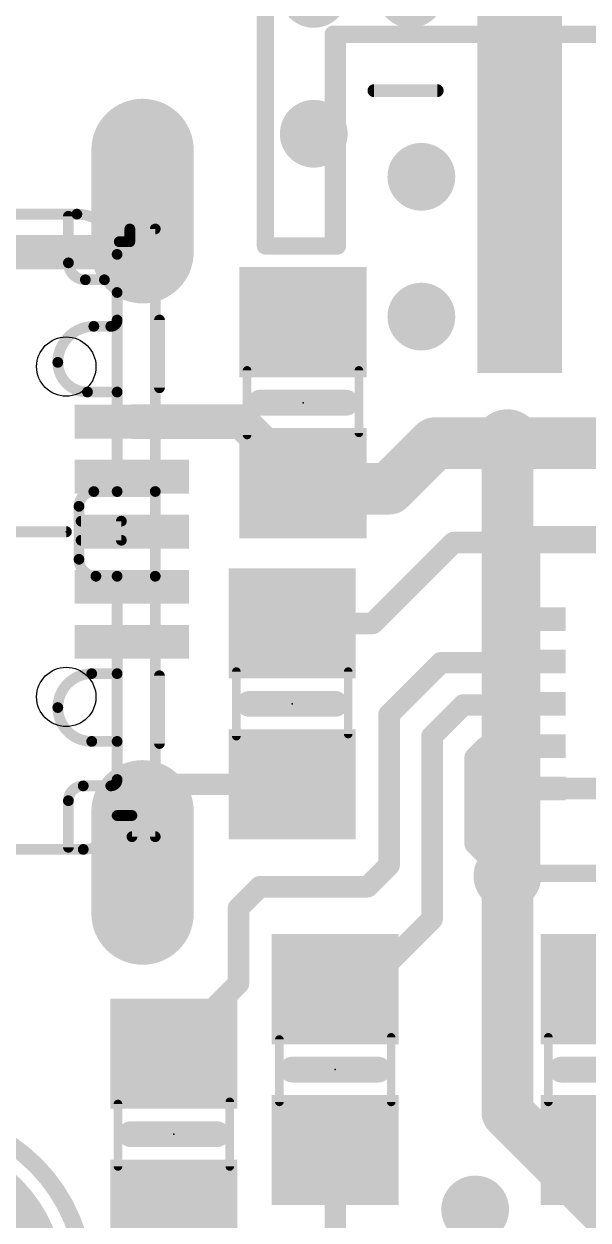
# Model space of a CAD drawing. Extents: x -9.8 to 49.9, y -7.2 to 30.7.
# Drawn here: x 3.82 to 10.48, y 3.3 to 17.43 of the extents above; entities that cross this region are included whole.
import ezdxf

# ---------------------------------------------------------------- set-up
doc = ezdxf.new("R2010")
doc.units = 0
for name, color, linetype in [('1', 12, 'CONTINUOUS'), ('16', 132, 'CONTINUOUS'), ('17', 110, 'CONTINUOUS'), ('18', 110, 'CONTINUOUS'), ('20', 53, 'CONTINUOUS'), ('21', 40, 'CONTINUOUS'), ('23', 53, 'CONTINUOUS'), ('47', 253, 'CONTINUOUS'), ('51', 253, 'CONTINUOUS')]:
    doc.layers.add(name, color=color, linetype=linetype)

# ---------------------------------------------------------------- blocks, each defined once
blk = doc.blocks.new('RECT')
blk.add_solid([(-0.5, -0.5), (0.5, -0.5), (-0.5, 0.5), (0.5, 0.5)])
blk = doc.blocks.new('OFFSETP100')
at = {"const_width": 1}
blk.add_lwpolyline([(0, 0), (1, 0)], dxfattribs=at)
at = {"const_width": 0.5}
for points in [[(0, 0.25, 1), (0, -0.25)], [(1, -0.25, 1), (1, 0.25)]]:
    blk.add_lwpolyline(points, format="xyb", dxfattribs=at)
blk = doc.blocks.new('ROUNDP')
at = {"const_width": 0.5}
blk.add_lwpolyline([(0, -0.25, 1), (0, 0.25, 1), (0, -0.25)], format="xyb", dxfattribs=at)
blk = doc.blocks.new('ROUNDV')
at = {"const_width": 0.5}
blk.add_lwpolyline([(0, -0.25, 1), (0, 0.25, 1), (0, -0.25)], format="xyb", dxfattribs=at)

msp = doc.modelspace()

# ---------------------------------------------------------------- linework, layer by layer
at = {"layer": '1'}
for points, const_width in [([(5.218, 14.73), (2.845, 14.73)], 0.4064), ([(5.093, 12.73), (6.386, 12.73)], 0.4064), ([(6.386, 12.73), (7.112, 12.004)], 0.4064), ([(8.128, 11.938), (8.666, 12.476)], 0.6096), ([(8.666, 12.476), (9.525, 12.476)], 0.6096), ([(9.525, 12.476), (10.892, 12.476)], 0.6096), ([(7.178, 11.938), (7.112, 12.004)], 0.6096), ([(8.128, 11.938), (7.178, 11.938)], 0.6096), ([(7.935, 10.348), (8.89, 11.303)], 0.254), ([(8.89, 11.303), (10.8164, 11.303)], 0.254), ([(6.985, 10.348), (7.935, 10.348)], 0.254), ([(8.7422, 9.8852), (8.128, 9.271)], 0.254), ([(8.7422, 9.8852), (9.8332, 9.8852)], 0.254), ([(9.8332, 9.8852), (9.846, 9.898)], 0.254), ([(9.0042, 9.3852), (8.636, 9.017)], 0.254), ([(9.0042, 9.3852), (9.8332, 9.3852)], 0.254), ([(9.8332, 9.3852), (9.846, 9.398)], 0.254), ([(8.128, 9.271), (8.128, 7.493)], 0.254), ([(8.636, 9.017), (8.636, 6.858)], 0.254), ([(9.2662, 8.8852), (9.144, 8.763)], 0.254), ([(9.2662, 8.8852), (9.8332, 8.8852)], 0.254), ([(9.8332, 8.8852), (9.846, 8.898)], 0.254), ([(9.144, 8.763), (9.144, 7.747)], 0.254), ([(5.536, 8.448), (5.218, 8.13)], 0.254), ([(6.985, 8.448), (5.536, 8.448)], 0.254), ([(9.846, 8.398), (11.573, 8.398)], 0.254), ([(4.909, 7.83), (5.334, 8.255)], 0.4064), ([(5.334, 8.255), (5.218, 8.255)], 0.254), ([(5.218, 8.255), (5.218, 8.13)], 0.254), ([(9.144, 7.747), (9.525, 7.366)], 0.254), ([(8.128, 7.493), (7.874, 7.239)], 0.254), ([(6.604, 7.239), (6.35, 6.985)], 0.254), ([(7.874, 7.239), (6.604, 7.239)], 0.254), ([(6.35, 6.985), (6.35, 6.096)], 0.254), ([(8.636, 6.858), (8.001, 6.223)], 0.254), ([(6.35, 6.096), (5.588, 5.334)], 0.254), ([(7.686, 6.223), (7.493, 6.03)], 0.254), ([(8.001, 6.223), (7.686, 6.223)], 0.254), ([(5.588, 5.334), (5.588, 5.268)], 0.254), ([(7.493, 3.048), (7.493, 4.13)], 0.254), ([(5.588, 3.368), (5.588, 1.558)], 0.254)]:
    msp.add_lwpolyline(points, dxfattribs=dict(at, const_width=const_width))
for points, const_width in [([(5.218, 14.6284, 1), (5.218, 14.8316)], 0.2032), ([(5.093, 12.8316, 1), (5.093, 12.6284)], 0.2032), ([(6.4578, 12.8018, 1), (6.3142, 12.6582)], 0.2032), ([(6.386, 12.6284, 1), (6.386, 12.8316)], 0.2032), ([(8.666, 12.6284, 1), (8.666, 12.3236)], 0.3048), ([(8.7738, 12.3682, 1), (8.5582, 12.5838)], 0.3048), ([(9.525, 12.6284, 1), (9.525, 12.3236)], 0.3048), ([(9.525, 12.3236, 1), (9.525, 12.6284)], 0.3048), ([(7.2198, 12.1118, 1), (7.0042, 11.8962)], 0.3048), ([(7.178, 12.0904, 1), (7.178, 11.7856)], 0.3048), ([(7.0702, 11.8302, 1), (7.2858, 12.0458)], 0.3048), ([(7.0402, 11.9322, 1), (7.1838, 12.0758)], 0.2032), ([(8.0202, 12.0458, 1), (8.2358, 11.8302)], 0.3048), ([(8.128, 11.7856, 1), (8.128, 12.0904)], 0.3048), ([(8.89, 11.3665, 1), (8.89, 11.2395)], 0.127), ([(8.9349, 11.2581, 1), (8.8451, 11.3479)], 0.127), ([(6.985, 10.4115, 1), (6.985, 10.2845)], 0.127), ([(7.8901, 10.3929, 1), (7.9799, 10.3031)], 0.127), ([(7.935, 10.2845, 1), (7.935, 10.4115)], 0.127), ([(8.7422, 9.9487, 1), (8.7422, 9.8217)], 0.127), ([(8.7871, 9.8403, 1), (8.6973, 9.9301)], 0.127), ([(9.7883, 9.9301, 1), (9.8781, 9.8403)], 0.127), ([(9.8909, 9.8531, 1), (9.8011, 9.9429)], 0.127), ([(9.8332, 9.8217, 1), (9.8332, 9.9487)], 0.127), ([(9.0042, 9.4487, 1), (9.0042, 9.3217)], 0.127), ([(9.0491, 9.3403, 1), (8.9593, 9.4301)], 0.127), ([(9.7883, 9.4301, 1), (9.8781, 9.3403)], 0.127), ([(9.8909, 9.3531, 1), (9.8011, 9.4429)], 0.127), ([(9.8332, 9.3217, 1), (9.8332, 9.4487)], 0.127), ([(8.1915, 9.271, 1), (8.0645, 9.271)], 0.127), ([(8.0831, 9.3159, 1), (8.1729, 9.2261)], 0.127), ([(8.6995, 9.017, 1), (8.5725, 9.017)], 0.127), ([(8.5911, 9.0619, 1), (8.6809, 8.9721)], 0.127), ([(9.2662, 8.9487, 1), (9.2662, 8.8217)], 0.127), ([(9.3111, 8.8403, 1), (9.2213, 8.9301)], 0.127), ([(9.7883, 8.9301, 1), (9.8781, 8.8403)], 0.127), ([(9.8909, 8.8531, 1), (9.8011, 8.9429)], 0.127), ([(9.8332, 8.8217, 1), (9.8332, 8.9487)], 0.127), ([(9.2075, 8.763, 1), (9.0805, 8.763)], 0.127), ([(9.0991, 8.8079, 1), (9.1889, 8.7181)], 0.127), ([(5.536, 8.5115, 1), (5.536, 8.3845)], 0.127), ([(5.5809, 8.4031, 1), (5.4911, 8.4929)], 0.127), ([(6.985, 8.3845, 1), (6.985, 8.5115)], 0.127), ([(9.846, 8.4615, 1), (9.846, 8.3345)], 0.127), ([(5.218, 8.3185, 1), (5.218, 8.1915)], 0.127), ([(5.2815, 8.255, 1), (5.1545, 8.255)], 0.127), ([(5.4058, 8.1832, 1), (5.2622, 8.3268)], 0.2032), ([(5.334, 8.1915, 1), (5.334, 8.3185)], 0.127), ([(5.1731, 8.1749, 1), (5.2629, 8.0851)], 0.127), ([(5.1545, 8.13, 1), (5.2815, 8.13)], 0.127), ([(4.8372, 7.9018, 1), (4.9808, 7.7582)], 0.2032), ([(9.1889, 7.7919, 1), (9.0991, 7.7021)], 0.127), ([(9.0805, 7.747, 1), (9.2075, 7.747)], 0.127), ([(8.0645, 7.493, 1), (8.1915, 7.493)], 0.127), ([(8.1729, 7.4481, 1), (8.0831, 7.5379)], 0.127), ([(6.604, 7.3025, 1), (6.604, 7.1755)], 0.127), ([(6.6489, 7.1941, 1), (6.5591, 7.2839)], 0.127), ([(7.8291, 7.2839, 1), (7.9189, 7.1941)], 0.127), ([(7.874, 7.1755, 1), (7.874, 7.3025)], 0.127), ([(9.4801, 7.3211, 1), (9.5699, 7.4109)], 0.127), ([(6.4135, 6.985, 1), (6.2865, 6.985)], 0.127), ([(6.3051, 7.0299, 1), (6.3949, 6.9401)], 0.127), ([(8.5725, 6.858, 1), (8.6995, 6.858)], 0.127), ([(8.6809, 6.8131, 1), (8.5911, 6.9029)], 0.127), ([(6.3949, 6.0511, 1), (6.3051, 6.1409)], 0.127), ([(7.686, 6.2865, 1), (7.686, 6.1595)], 0.127), ([(7.7309, 6.1781, 1), (7.6411, 6.2679)], 0.127), ([(7.9561, 6.2679, 1), (8.0459, 6.1781)], 0.127), ([(8.001, 6.1595, 1), (8.001, 6.2865)], 0.127), ([(6.2865, 6.096, 1), (6.4135, 6.096)], 0.127), ([(7.4481, 6.0749, 1), (7.5379, 5.9851)], 0.127), ([(5.6515, 5.334, 1), (5.5245, 5.334)], 0.127), ([(5.5431, 5.3789, 1), (5.6329, 5.2891)], 0.127), ([(5.5245, 5.268, 1), (5.6515, 5.268)], 0.127), ([(7.5565, 4.13, 1), (7.4295, 4.13)], 0.127), ([(5.6515, 3.368, 1), (5.5245, 3.368)], 0.127)]:
    msp.add_lwpolyline(points, format="xyb", dxfattribs=dict(at, const_width=const_width))
at = {"layer": '16', "const_width": 0.6096}
for points in [[(9.525, 7.366), (9.525, 12.476)], [(9.525, 7.366), (9.525, 4.572)], [(9.525, 4.572), (11.684, 2.413)]]:
    msp.add_lwpolyline(points, dxfattribs=at)
at = {"layer": '16', "const_width": 0.3048}
for points in [[(9.6774, 12.476, 1), (9.3726, 12.476)], [(9.6774, 7.366, 1), (9.3726, 7.366)], [(9.3726, 7.366, 1), (9.6774, 7.366)], [(9.6328, 4.6798, 1), (9.4172, 4.4642)], [(9.3726, 4.572, 1), (9.6774, 4.572)]]:
    msp.add_lwpolyline(points, format="xyb", dxfattribs=at)
at = {"layer": '20'}
for centre in [(4.318, 13.38), (4.318, 9.48)]:
    msp.add_circle(centre, 0.35, dxfattribs=at)
at = {"layer": '21'}
for points, const_width in [([(6.668, 14.804), (6.668, 18.804)], 0.2032), ([(8.918, 17.304), (7.518, 17.304)], 0.2032), ([(7.518, 17.304), (7.518, 14.804)], 0.2032), ([(7.9502, 16.6375), (8.6959, 16.6375)], 0.1524), ([(7.518, 14.804), (6.668, 14.804)], 0.2032), ([(5.418, 13.93), (5.418, 13.13)], 0.127), ([(6.604, 12.954), (7.62, 12.954)], 0.3048), ([(9.811, 10.898), (9.811, 11.398)], 0.2032), ([(9.811, 11.398), (10.311, 11.398)], 0.2032), ([(5.418, 9.73), (5.418, 8.93)], 0.127), ([(6.477, 9.398), (7.493, 9.398)], 0.3048), ([(9.811, 7.898), (9.811, 7.398)], 0.2032), ([(9.811, 7.398), (10.311, 7.398)], 0.2032), ([(8.001, 5.08), (6.985, 5.08)], 0.3048), ([(10.16, 5.08), (11.176, 5.08)], 0.3048), ([(6.096, 4.318), (5.08, 4.318)], 0.3048)]:
    msp.add_lwpolyline(points, dxfattribs=dict(at, const_width=const_width))
for points, const_width in [([(7.518, 17.3548, 1), (7.518, 17.2532)], 0.1016), ([(7.5688, 17.304, 1), (7.4672, 17.304)], 0.1016), ([(8.918, 17.2532, 1), (8.918, 17.3548)], 0.1016), ([(7.9502, 16.6756, 1), (7.9502, 16.5994)], 0.0762), ([(8.6959, 16.5994, 1), (8.6959, 16.6756)], 0.0762), ([(6.668, 14.8548, 1), (6.668, 14.7532)], 0.1016), ([(6.6172, 14.804, 1), (6.7188, 14.804)], 0.1016), ([(7.4672, 14.804, 1), (7.5688, 14.804)], 0.1016), ([(7.518, 14.7532, 1), (7.518, 14.8548)], 0.1016), ([(5.4497, 13.93, 1), (5.3863, 13.93)], 0.0635), ([(5.3863, 13.13, 1), (5.4497, 13.13)], 0.0635), ([(6.604, 13.0302, 1), (6.604, 12.8778)], 0.1524), ([(7.62, 12.8778, 1), (7.62, 13.0302)], 0.1524), ([(9.8618, 11.398, 1), (9.7602, 11.398)], 0.1016), ([(9.811, 11.4488, 1), (9.811, 11.3472)], 0.1016), ([(10.311, 11.3472, 1), (10.311, 11.4488)], 0.1016), ([(9.7602, 10.898, 1), (9.8618, 10.898)], 0.1016), ([(5.4497, 9.73, 1), (5.3863, 9.73)], 0.0635), ([(6.477, 9.4742, 1), (6.477, 9.3218)], 0.1524), ([(7.493, 9.3218, 1), (7.493, 9.4742)], 0.1524), ([(5.3863, 8.93, 1), (5.4497, 8.93)], 0.0635), ([(9.8618, 7.898, 1), (9.7602, 7.898)], 0.1016), ([(9.811, 7.4488, 1), (9.811, 7.3472)], 0.1016), ([(10.311, 7.3472, 1), (10.311, 7.4488)], 0.1016), ([(9.7602, 7.398, 1), (9.8618, 7.398)], 0.1016), ([(6.985, 5.1562, 1), (6.985, 5.0038)], 0.1524), ([(8.001, 5.0038, 1), (8.001, 5.1562)], 0.1524), ([(10.16, 5.1562, 1), (10.16, 5.0038)], 0.1524), ([(2.54, 0.54, 1), (2.54, 4.54, 1), (2.54, 0.54)], 0.2032), ([(5.08, 4.3942, 1), (5.08, 4.2418)], 0.1524), ([(6.096, 4.2418, 1), (6.096, 4.3942)], 0.1524)]:
    msp.add_lwpolyline(points, format="xyb", dxfattribs=dict(at, const_width=const_width))
at = {"layer": '23'}
for p in [(7.112, 12.954), (4.318, 11.43), (6.985, 9.398), (7.493, 5.08), (5.588, 4.318)]:
    msp.add_point(p, dxfattribs=at)
at = {"layer": '47', "const_width": 0.13}
msp.add_lwpolyline([(4.318, 11.43), (-3.982, 11.43)], dxfattribs=at)
at = {"layer": '47', "const_width": 0.065}
msp.add_lwpolyline([(4.318, 11.3975, 1), (4.318, 11.4625)], format="xyb", dxfattribs=at)
at = {"layer": '51'}
for points, const_width in [([(6.668, 14.804), (6.668, 22.304)], 0.2032), ([(13.868, 17.304), (7.468, 17.304)], 0.2032), ([(7.468, 17.304), (7.468, 14.804)], 0.2032), ([(4.443, 15.18), (0.018, 15.18)], 0.127), ([(4.343, 15.155), (4.343, 14.605)], 0.127), ([(5.068, 14.855), (5.068, 15.005)], 0.127), ([(5.068, 15.005), (5.368, 15.005)], 0.127), ([(5.368, 15.005), (5.368, 11.905)], 0.127), ([(4.943, 14.855), (5.068, 14.855)], 0.127), ([(7.468, 14.804), (6.668, 14.804)], 0.2032), ([(4.918, 14.255), (4.918, 14.705)], 0.127), ([(4.543, 14.405), (4.768, 14.405)], 0.127), ([(4.918, 14.255), (4.918, 13.93)], 0.127), ([(4.918, 13.08), (4.918, 13.93)], 0.127), ([(4.843, 13.855), (4.643, 13.855)], 0.127), ([(6.452, 12.573), (6.452, 13.335)], 0.1016), ([(7.772, 12.598), (7.772, 13.335)], 0.1016), ([(4.568, 13.08), (4.918, 13.08)], 0.127), ([(4.918, 11.905), (4.918, 13.08)], 0.127), ([(4.643, 11.905), (4.918, 11.905)], 0.127), ([(4.918, 11.905), (5.368, 11.905)], 0.127), ([(5.368, 11.905), (5.368, 10.905)], 0.127), ([(4.468, 11.105), (4.468, 11.73)], 0.127), ([(4.493, 11.555), (4.968, 11.555)], 0.127), ([(4.968, 11.555), (4.968, 11.33)], 0.127), ([(9.811, 7.398), (9.811, 11.398)], 0.2032), ([(9.811, 11.398), (13.811, 11.398)], 0.2032), ([(4.968, 11.33), (4.493, 11.33)], 0.127), ([(4.918, 10.905), (4.668, 10.905)], 0.127), ([(4.918, 9.755), (4.918, 10.905)], 0.127), ([(5.368, 10.905), (4.918, 10.905)], 0.127), ([(5.368, 10.905), (5.368, 7.83)], 0.127), ([(4.918, 9.755), (4.618, 9.755)], 0.127), ([(4.918, 8.955), (4.918, 9.755)], 0.127), ([(6.325, 9.017), (6.325, 9.779)], 0.1016), ([(7.645, 9.042), (7.645, 9.779)], 0.1016), ([(4.618, 8.955), (4.918, 8.955)], 0.127), ([(4.918, 8.955), (4.918, 8.505)], 0.127), ([(4.843, 8.43), (4.518, 8.43)], 0.127), ([(4.918, 8.08), (4.918, 8.505)], 0.127), ([(4.343, 8.255), (4.343, 7.705)], 0.127), ([(5.093, 8.08), (4.918, 8.08)], 0.127), ([(5.093, 7.83), (5.093, 8.08)], 0.127), ([(5.368, 7.83), (5.093, 7.83)], 0.127), ([(0.018, 7.68), (4.518, 7.68)], 0.127), ([(13.811, 7.398), (9.811, 7.398)], 0.2032), ([(8.153, 5.461), (8.153, 4.699)], 0.1016), ([(10.008, 4.699), (10.008, 5.461)], 0.1016), ([(6.833, 5.436), (6.833, 4.699)], 0.1016), ([(4.928, 4.674), (4.928, 3.937)], 0.1016), ([(6.248, 4.699), (6.248, 3.937)], 0.1016)]:
    msp.add_lwpolyline(points, dxfattribs=dict(at, const_width=const_width))
for points, const_width in [([(7.468, 17.3548, 1), (7.468, 17.2532)], 0.1016), ([(7.5188, 17.304, 1), (7.4172, 17.304)], 0.1016), ([(4.3747, 15.155, 1), (4.3113, 15.155)], 0.0635), ([(4.443, 15.2118, 1), (4.443, 15.1483)], 0.0635), ([(4.918, 14.705, 0.4142), (4.443, 15.18)], 0.127), ([(4.443, 15.1483, 1), (4.443, 15.2118)], 0.0635), ([(5.068, 15.0368, 1), (5.068, 14.9733)], 0.0635), ([(5.0998, 15.005, 1), (5.0363, 15.005)], 0.0635), ([(5.3998, 15.005, 1), (5.3363, 15.005)], 0.0635), ([(5.368, 14.9733, 1), (5.368, 15.0368)], 0.0635), ([(4.943, 14.8868, 1), (4.943, 14.8232)], 0.0635), ([(5.0363, 14.855, 1), (5.0998, 14.855)], 0.0635), ([(5.068, 14.8232, 1), (5.068, 14.8868)], 0.0635), ([(6.668, 14.8548, 1), (6.668, 14.7532)], 0.1016), ([(6.6172, 14.804, 1), (6.7188, 14.804)], 0.1016), ([(7.4172, 14.804, 1), (7.5188, 14.804)], 0.1016), ([(7.468, 14.7532, 1), (7.468, 14.8548)], 0.1016), ([(4.9497, 14.705, 1), (4.8863, 14.705)], 0.0635), ([(4.8863, 14.705, 1), (4.9497, 14.705)], 0.0635), ([(4.343, 14.605, 0.4142), (4.543, 14.405)], 0.127), ([(4.3747, 14.605, 1), (4.3113, 14.605)], 0.0635), ([(4.3113, 14.605, 1), (4.3747, 14.605)], 0.0635), ([(4.543, 14.4368, 1), (4.543, 14.3733)], 0.0635), ([(4.543, 14.3733, 1), (4.543, 14.4368)], 0.0635), ([(4.918, 14.255, 0.4142), (4.768, 14.405)], 0.127), ([(4.768, 14.4368, 1), (4.768, 14.3733)], 0.0635), ([(4.768, 14.3733, 1), (4.768, 14.4368)], 0.0635), ([(4.9497, 14.255, 1), (4.8863, 14.255)], 0.0635), ([(4.8863, 14.255, 1), (4.9497, 14.255)], 0.0635), ([(4.8863, 14.255, 1), (4.9497, 14.255)], 0.0635), ([(4.843, 13.855, 0.4142), (4.918, 13.93)], 0.127), ([(4.9497, 13.93, 1), (4.8863, 13.93)], 0.0635), ([(4.9497, 13.93, 1), (4.8863, 13.93)], 0.0635), ([(4.643, 13.855, 0.4142), (4.218, 13.43)], 0.127), ([(4.643, 13.8868, 1), (4.643, 13.8232)], 0.0635), ([(4.643, 13.8232, 1), (4.643, 13.8868)], 0.0635), ([(4.843, 13.8868, 1), (4.843, 13.8232)], 0.0635), ([(4.843, 13.8232, 1), (4.843, 13.8868)], 0.0635), ([(4.8863, 13.93, 1), (4.9497, 13.93)], 0.0635), ([(4.218, 13.43, 0.4142), (4.568, 13.08)], 0.127), ([(4.2497, 13.43, 1), (4.1863, 13.43)], 0.0635), ([(4.1863, 13.43, 1), (4.2497, 13.43)], 0.0635), ([(6.4774, 13.335, 1), (6.4266, 13.335)], 0.0508), ([(7.7974, 13.335, 1), (7.7466, 13.335)], 0.0508), ([(4.568, 13.1118, 1), (4.568, 13.0482)], 0.0635), ([(4.568, 13.0482, 1), (4.568, 13.1118)], 0.0635), ([(4.9497, 13.08, 1), (4.8863, 13.08)], 0.0635), ([(4.918, 13.0482, 1), (4.918, 13.1118)], 0.0635), ([(4.8863, 13.08, 1), (4.9497, 13.08)], 0.0635), ([(6.4266, 12.573, 1), (6.4774, 12.573)], 0.0508), ([(7.7466, 12.598, 1), (7.7974, 12.598)], 0.0508), ([(4.643, 11.905, 0.4142), (4.468, 11.73)], 0.127), ([(4.643, 11.9368, 1), (4.643, 11.8733)], 0.0635), ([(4.643, 11.8733, 1), (4.643, 11.9368)], 0.0635), ([(4.918, 11.9368, 1), (4.918, 11.8733)], 0.0635), ([(4.8863, 11.905, 1), (4.9497, 11.905)], 0.0635), ([(4.918, 11.8733, 1), (4.918, 11.9368)], 0.0635), ([(5.3998, 11.905, 1), (5.3363, 11.905)], 0.0635), ([(5.3363, 11.905, 1), (5.3998, 11.905)], 0.0635), ([(5.368, 11.8733, 1), (5.368, 11.9368)], 0.0635), ([(4.4997, 11.73, 1), (4.4363, 11.73)], 0.0635), ([(4.4363, 11.73, 1), (4.4997, 11.73)], 0.0635), ([(4.493, 11.5868, 1), (4.493, 11.5232)], 0.0635), ([(4.9997, 11.555, 1), (4.9363, 11.555)], 0.0635), ([(4.968, 11.5232, 1), (4.968, 11.5868)], 0.0635), ([(9.8618, 11.398, 1), (9.7602, 11.398)], 0.1016), ([(9.811, 11.4488, 1), (9.811, 11.3472)], 0.1016), ([(4.493, 11.3618, 1), (4.493, 11.2982)], 0.0635), ([(4.9363, 11.33, 1), (4.9997, 11.33)], 0.0635), ([(4.968, 11.2982, 1), (4.968, 11.3618)], 0.0635), ([(4.468, 11.105, 0.4142), (4.668, 10.905)], 0.127), ([(4.4997, 11.105, 1), (4.4363, 11.105)], 0.0635), ([(4.4363, 11.105, 1), (4.4997, 11.105)], 0.0635), ([(4.668, 10.9368, 1), (4.668, 10.8733)], 0.0635), ([(4.668, 10.8733, 1), (4.668, 10.9368)], 0.0635), ([(4.918, 10.9368, 1), (4.918, 10.8733)], 0.0635), ([(4.9497, 10.905, 1), (4.8863, 10.905)], 0.0635), ([(4.918, 10.8733, 1), (4.918, 10.9368)], 0.0635), ([(5.3998, 10.905, 1), (5.3363, 10.905)], 0.0635), ([(5.3363, 10.905, 1), (5.3998, 10.905)], 0.0635), ([(5.368, 10.8733, 1), (5.368, 10.9368)], 0.0635), ([(4.618, 9.755, 0.4142), (4.218, 9.355)], 0.127), ([(4.618, 9.7868, 1), (4.618, 9.7233)], 0.0635), ([(4.618, 9.7233, 1), (4.618, 9.7868)], 0.0635), ([(4.9497, 9.755, 1), (4.8863, 9.755)], 0.0635), ([(4.8863, 9.755, 1), (4.9497, 9.755)], 0.0635), ([(4.918, 9.7233, 1), (4.918, 9.7868)], 0.0635), ([(6.3504, 9.779, 1), (6.2996, 9.779)], 0.0508), ([(7.6704, 9.779, 1), (7.6196, 9.779)], 0.0508), ([(4.218, 9.355, 0.4142), (4.618, 8.955)], 0.127), ([(4.2497, 9.355, 1), (4.1863, 9.355)], 0.0635), ([(4.1863, 9.355, 1), (4.2497, 9.355)], 0.0635), ([(6.2996, 9.017, 1), (6.3504, 9.017)], 0.0508), ([(7.6196, 9.042, 1), (7.6704, 9.042)], 0.0508), ([(4.618, 8.9868, 1), (4.618, 8.9232)], 0.0635), ([(4.618, 8.9232, 1), (4.618, 8.9868)], 0.0635), ([(4.9497, 8.955, 1), (4.8863, 8.955)], 0.0635), ([(4.8863, 8.955, 1), (4.9497, 8.955)], 0.0635), ([(4.918, 8.9232, 1), (4.918, 8.9868)], 0.0635), ([(4.518, 8.43, 0.4142), (4.343, 8.255)], 0.127), ([(4.518, 8.4618, 1), (4.518, 8.3982)], 0.0635), ([(4.518, 8.3982, 1), (4.518, 8.4618)], 0.0635), ([(4.843, 8.4618, 1), (4.843, 8.3982)], 0.0635), ([(4.843, 8.43, 0.4142), (4.918, 8.505)], 0.127), ([(4.843, 8.3982, 1), (4.843, 8.4618)], 0.0635), ([(4.9497, 8.505, 1), (4.8863, 8.505)], 0.0635), ([(4.9497, 8.505, 1), (4.8863, 8.505)], 0.0635), ([(4.8863, 8.505, 1), (4.9497, 8.505)], 0.0635), ([(4.3747, 8.255, 1), (4.3113, 8.255)], 0.0635), ([(4.3113, 8.255, 1), (4.3747, 8.255)], 0.0635), ([(4.518, 7.68, 0.4142), (4.918, 8.08)], 0.127), ([(4.918, 8.1118, 1), (4.918, 8.0482)], 0.0635), ([(4.9497, 8.08, 1), (4.8863, 8.08)], 0.0635), ([(4.8863, 8.08, 1), (4.9497, 8.08)], 0.0635), ([(5.1247, 8.08, 1), (5.0613, 8.08)], 0.0635), ([(5.093, 8.0482, 1), (5.093, 8.1118)], 0.0635), ([(5.093, 7.8617, 1), (5.093, 7.7983)], 0.0635), ([(5.0613, 7.83, 1), (5.1247, 7.83)], 0.0635), ([(5.3363, 7.83, 1), (5.3998, 7.83)], 0.0635), ([(5.368, 7.7983, 1), (5.368, 7.8617)], 0.0635), ([(4.3113, 7.705, 1), (4.3747, 7.705)], 0.0635), ([(4.518, 7.7118, 1), (4.518, 7.6483)], 0.0635), ([(4.518, 7.6483, 1), (4.518, 7.7118)], 0.0635), ([(9.811, 7.4488, 1), (9.811, 7.3472)], 0.1016), ([(9.7602, 7.398, 1), (9.8618, 7.398)], 0.1016), ([(8.1784, 5.461, 1), (8.1276, 5.461)], 0.0508), ([(10.0334, 5.461, 1), (9.9826, 5.461)], 0.0508), ([(6.8584, 5.436, 1), (6.8076, 5.436)], 0.0508), ([(4.9534, 4.674, 1), (4.9026, 4.674)], 0.0508), ([(6.2734, 4.699, 1), (6.2226, 4.699)], 0.0508), ([(6.8076, 4.699, 1), (6.8584, 4.699)], 0.0508), ([(8.1276, 4.699, 1), (8.1784, 4.699)], 0.0508), ([(9.9826, 4.699, 1), (10.0334, 4.699)], 0.0508), ([(4.9026, 3.937, 1), (4.9534, 3.937)], 0.0508), ([(6.2226, 3.937, 1), (6.2734, 3.937)], 0.0508)]:
    msp.add_lwpolyline(points, format="xyb", dxfattribs=dict(at, const_width=const_width))

# ---------------------------------------------------------------- block references
at = {"layer": '1', "yscale": 4.6}
msp.add_blockref('RECT', (9.668, 15.604), dxfattribs=at)
at = {"layer": '1'}
for p, xscale, yscale, rotation in [((7.112, 13.904), 1.3, 1.5, 90), ((5.093, 12.73), 0.4, 1.35, 270), ((7.112, 12.004), 1.3, 1.5, 90), ((5.093, 12.08), 0.4, 1.35, 270), ((5.093, 11.43), 0.4, 1.35, 270), ((5.093, 10.78), 0.4, 1.35, 270), ((6.985, 10.348), 1.3, 1.5, 90), ((9.846, 10.398), 0.28, 0.73, 90), ((5.093, 10.13), 0.4, 1.35, 270), ((9.846, 9.898), 0.28, 0.73, 90), ((9.846, 9.398), 0.28, 0.73, 90), ((6.985, 8.448), 1.3, 1.5, 90), ((9.846, 8.898), 0.28, 0.73, 90), ((9.846, 8.398), 0.28, 0.73, 90), ((7.493, 6.03), 1.3, 1.5, 270), ((10.668, 6.03), 1.3, 1.5, 90), ((5.588, 5.268), 1.3, 1.5, 270), ((7.493, 4.13), 1.3, 1.5, 270), ((10.668, 4.13), 1.3, 1.5, 90), ((5.588, 3.368), 1.3, 1.5, 270)]:
    msp.add_blockref('RECT', p, dxfattribs=dict(at, xscale=xscale, yscale=yscale, rotation=rotation))
at = {"layer": '17', "xscale": 1.208, "yscale": 1.208}
for p, rotation in [((5.218, 14.73), 90), ((5.218, 14.73), 90), ((5.218, 8.13), 270), ((5.218, 8.13), 270)]:
    msp.add_blockref('OFFSETP100', p, dxfattribs=dict(at, rotation=rotation))
at = {"layer": '17', "xscale": 3.516, "yscale": 3.516}
msp.add_blockref('ROUNDP', (2.54, 2.54), dxfattribs=at)
msp.add_blockref('ROUNDP', (2.54, 2.54), dxfattribs=at)
at = {"layer": '18', "xscale": 0.8001, "yscale": 0.8001}
for p in [(7.239, 17.78), (7.239, 17.78), (8.382, 17.78), (8.382, 17.78), (7.239, 16.129), (7.239, 16.129), (8.509, 15.621), (8.509, 15.621), (8.509, 13.97), (8.509, 13.97), (9.525, 12.476), (9.525, 12.476), (9.525, 7.366), (9.525, 7.366), (9.144, 3.429), (9.144, 3.429)]:
    msp.add_blockref('ROUNDV', p, dxfattribs=at)
at = {"layer": '51', "xscale": 0.7501, "yscale": 1.4501}
for p, rotation in [((7.1109, 13.6847), 90), ((7.1109, 12.2369), 90), ((6.9839, 10.1287), 90), ((6.9839, 8.6809), 90), ((7.4942, 5.7972), 270), ((10.6669, 5.8106), 90), ((5.5892, 5.0352), 270), ((7.4942, 4.3494), 270), ((10.6669, 4.3628), 90), ((5.5892, 3.5874), 270)]:
    msp.add_blockref('RECT', p, dxfattribs=dict(at, rotation=rotation))

doc.saveas('drawing.dxf')
